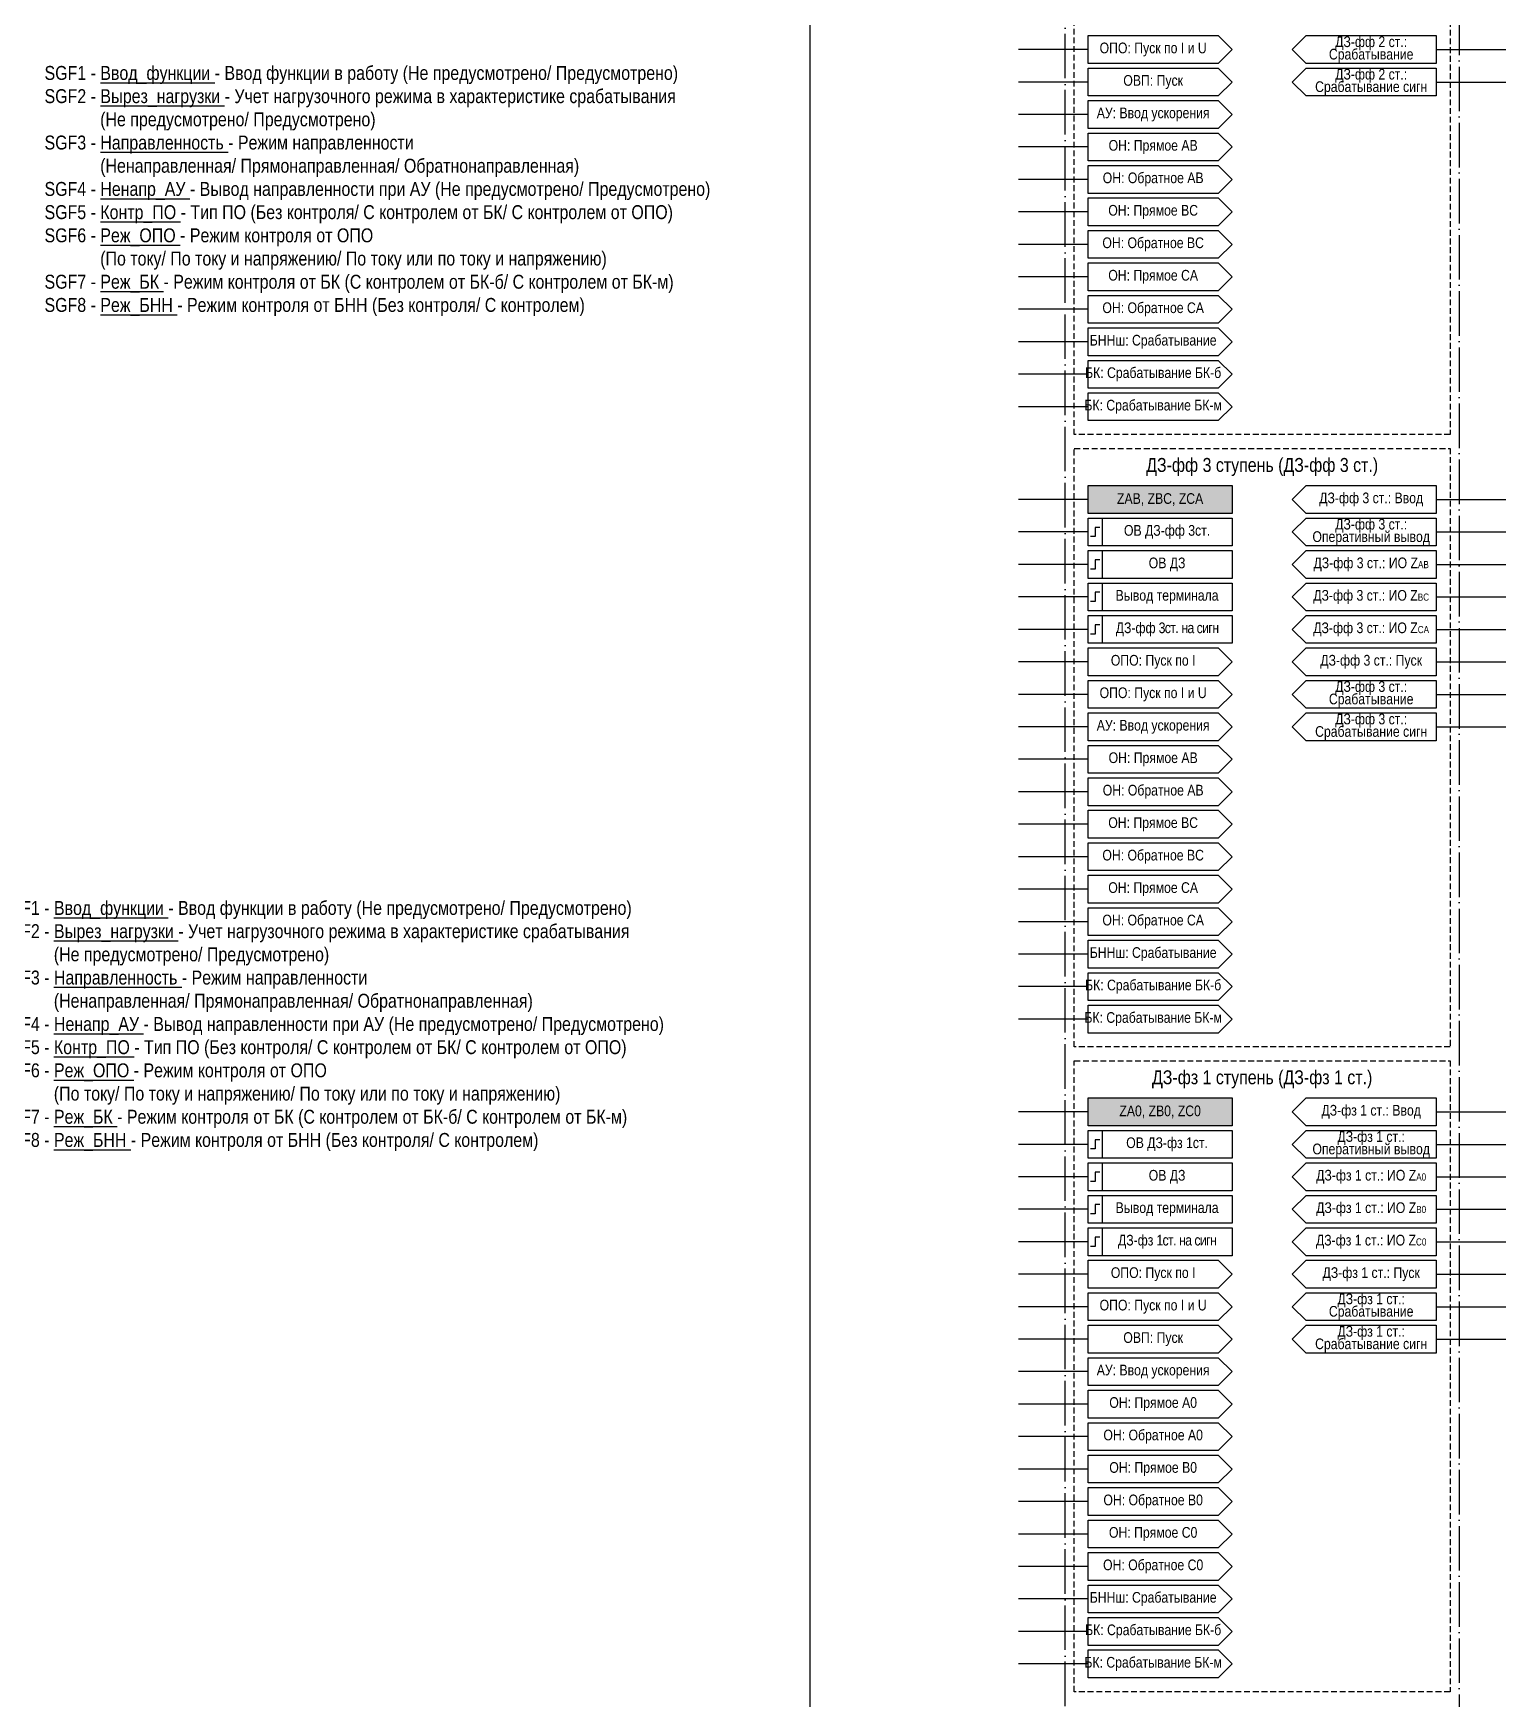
# Model space of a CAD drawing. Header units: millimetres. Extents: x -68 to 4847, y -35 to 2390.
# Drawn here: x 202.6 to 520, y 802.5 to 1161.5 of the extents above; entities that cross this region are included whole.
import ezdxf

# ---------------------------------------------------------------- set-up
doc = ezdxf.new("R2010")
doc.units = ezdxf.units.MM
doc.linetypes.add('ACAD_ISO04W100', pattern=[30, 24, -3, 0, -3])
doc.linetypes.add('штриховая2', pattern=[0.375, 0.25, -0.125])
doc.layers.add('TEXT', color=7, linetype='Continuous', lineweight=25)
doc.styles.add('2.5_Gost_RD', font='ARIALN.TTF', dxfattribs={"height": 2.5})
doc.styles.add('3.5_Gost_RD', font='ARIALN.TTF', dxfattribs={"height": 3.5})

msp = doc.modelspace()

# ---------------------------------------------------------------- hatches: boundary and pattern name
at = {"ltscale": 100, "true_color": 0xf7941d}
h = msp.add_hatch(color=30, dxfattribs=at)
h.dxf.hatch_style = 1
h.paths.add_polyline_path([(430, 1064), (461, 1064), (461, 1058), (430, 1058)])
h = msp.add_hatch(color=30, dxfattribs=at)
h.dxf.hatch_style = 1
h.paths.add_polyline_path([(430, 932), (461, 932), (461, 926), (430, 926)])

# ---------------------------------------------------------------- linework, layer by layer
at = {"ltscale": 100}
for p, q in [((430, 1158), (415, 1158)), ((505, 1158), (520, 1158)), ((430, 1151), (415, 1151)), ((505, 1151), (520, 1151)), ((430, 1144), (415, 1144)), ((430, 1137), (415, 1137)), ((430, 1130), (415, 1130)), ((430, 1123), (415, 1123)), ((430, 1116), (415, 1116)), ((430, 1109), (415, 1109)), ((430, 1102), (415, 1102)), ((430, 1095), (415, 1095)), ((430, 1088), (415, 1088)), ((430, 1081), (415, 1081)), ((430, 1061), (415, 1061)), ((505, 1061), (520, 1061)), ((430, 1054), (415, 1054)), ((505, 1054), (520, 1054)), ((430, 1047), (415, 1047)), ((505, 1047), (520, 1047)), ((430, 1040), (415, 1040)), ((505, 1040), (520, 1040)), ((430, 1033), (415, 1033)), ((505, 1033), (520, 1033)), ((430, 1026), (415, 1026)), ((505, 1026), (520, 1026)), ((430, 1019), (415, 1019)), ((505, 1019), (520, 1019)), ((430, 1012), (415, 1012)), ((505, 1012), (520, 1012)), ((430, 1005), (415, 1005)), ((430, 998), (415, 998)), ((430, 991), (415, 991)), ((430, 984), (415, 984)), ((430, 977), (415, 977)), ((430, 970), (415, 970)), ((430, 963), (415, 963)), ((430, 956), (415, 956)), ((430, 949), (415, 949)), ((430, 929), (415, 929)), ((505, 929), (520, 929)), ((430, 922), (415, 922)), ((505, 922), (520, 922)), ((430, 915), (415, 915)), ((505, 915), (520, 915)), ((430, 908), (415, 908)), ((505, 908), (520, 908)), ((430, 901), (415, 901)), ((505, 901), (520, 901)), ((430, 894), (415, 894)), ((505, 894), (520, 894)), ((430, 887), (415, 887)), ((505, 887), (520, 887)), ((430, 880), (415, 880)), ((505, 880), (520, 880)), ((430, 873), (415, 873)), ((430, 866), (415, 866)), ((430, 859), (415, 859)), ((430, 852), (415, 852)), ((430, 845), (415, 845)), ((430, 838), (415, 838)), ((430, 831), (415, 831)), ((430, 824), (415, 824)), ((430, 817), (415, 817)), ((430, 810), (415, 810))]:
    msp.add_line(p, q, dxfattribs=at)
at = {"color": 3, "ltscale": 100}
msp.add_lwpolyline([(0, 1360), (370, 1360), (370, 0), (0, 0)], close=True, dxfattribs=at)
at = {"color": 251, "linetype": 'ACAD_ISO04W100', "lineweight": 30, "ltscale": 0.4, "true_color": 0x58595b}
msp.add_lwpolyline([(425, 1360), (510, 1360), (510, 329), (425, 329)], close=True, dxfattribs=at)
at = {"linetype": 'штриховая2', "ltscale": 5}
for points in [[(427, 1211), (508, 1211), (508, 1075), (427, 1075)], [(427, 1072), (508, 1072), (508, 943), (427, 943)], [(427, 940), (508, 940), (508, 804), (427, 804)]]:
    msp.add_lwpolyline(points, close=True, dxfattribs=at)
at = {"ltscale": 100}
for points in [[(430, 1161), (458, 1161), (461, 1158), (458, 1155), (430, 1155), (430, 1161)], [(430, 1154), (458, 1154), (461, 1151), (458, 1148), (430, 1148), (430, 1154)], [(430, 1147), (458, 1147), (461, 1144), (458, 1141), (430, 1141), (430, 1147)], [(430, 1140), (458, 1140), (461, 1137), (458, 1134), (430, 1134), (430, 1140)], [(430, 1133), (458, 1133), (461, 1130), (458, 1127), (430, 1127), (430, 1133)], [(430, 1126), (458, 1126), (461, 1123), (458, 1120), (430, 1120), (430, 1126)], [(430, 1119), (458, 1119), (461, 1116), (458, 1113), (430, 1113), (430, 1119)], [(430, 1112), (458, 1112), (461, 1109), (458, 1106), (430, 1106), (430, 1112)], [(430, 1105), (458, 1105), (461, 1102), (458, 1099), (430, 1099), (430, 1105)], [(430, 1098), (458, 1098), (461, 1095), (458, 1092), (430, 1092), (430, 1098)], [(430, 1091), (458, 1091), (461, 1088), (458, 1085), (430, 1085), (430, 1091)], [(430, 1084), (458, 1084), (461, 1081), (458, 1078), (430, 1078), (430, 1084)], [(430, 1029), (458, 1029), (461, 1026), (458, 1023), (430, 1023), (430, 1029)], [(430, 1022), (458, 1022), (461, 1019), (458, 1016), (430, 1016), (430, 1022)], [(430, 1015), (458, 1015), (461, 1012), (458, 1009), (430, 1009), (430, 1015)], [(430, 1008), (458, 1008), (461, 1005), (458, 1002), (430, 1002), (430, 1008)], [(430, 1001), (458, 1001), (461, 998), (458, 995), (430, 995), (430, 1001)], [(430, 994), (458, 994), (461, 991), (458, 988), (430, 988), (430, 994)], [(430, 987), (458, 987), (461, 984), (458, 981), (430, 981), (430, 987)], [(430, 980), (458, 980), (461, 977), (458, 974), (430, 974), (430, 980)], [(430, 973), (458, 973), (461, 970), (458, 967), (430, 967), (430, 973)], [(430, 966), (458, 966), (461, 963), (458, 960), (430, 960), (430, 966)], [(430, 959), (458, 959), (461, 956), (458, 953), (430, 953), (430, 959)], [(430, 952), (458, 952), (461, 949), (458, 946), (430, 946), (430, 952)], [(430, 897), (458, 897), (461, 894), (458, 891), (430, 891), (430, 897)], [(430, 890), (458, 890), (461, 887), (458, 884), (430, 884), (430, 890)], [(430, 883), (458, 883), (461, 880), (458, 877), (430, 877), (430, 883)], [(430, 876), (458, 876), (461, 873), (458, 870), (430, 870), (430, 876)], [(430, 869), (458, 869), (461, 866), (458, 863), (430, 863), (430, 869)], [(430, 862), (458, 862), (461, 859), (458, 856), (430, 856), (430, 862)], [(430, 855), (458, 855), (461, 852), (458, 849), (430, 849), (430, 855)], [(430, 848), (458, 848), (461, 845), (458, 842), (430, 842), (430, 848)], [(430, 841), (458, 841), (461, 838), (458, 835), (430, 835), (430, 841)], [(430, 834), (458, 834), (461, 831), (458, 828), (430, 828), (430, 834)], [(430, 827), (458, 827), (461, 824), (458, 821), (430, 821), (430, 827)], [(430, 820), (458, 820), (461, 817), (458, 814), (430, 814), (430, 820)], [(430, 813), (458, 813), (461, 810), (458, 807), (430, 807), (430, 813)]]:
    msp.add_lwpolyline(points, dxfattribs=at)
for points in [[(505, 1155), (477, 1155), (474, 1158), (477, 1161), (505, 1161)], [(505, 1148), (477, 1148), (474, 1151), (477, 1154), (505, 1154)], [(430, 1064), (461, 1064), (461, 1058), (430, 1058)], [(505, 1058), (477, 1058), (474, 1061), (477, 1064), (505, 1064)], [(430, 1057), (433, 1057), (433, 1051), (430, 1051)], [(430, 1057), (461, 1057), (461, 1051), (430, 1051)], [(477, 1057), (505, 1057), (505, 1051), (477, 1051), (474, 1054)], [(430, 1050), (433, 1050), (433, 1044), (430, 1044)], [(430, 1050), (461, 1050), (461, 1044), (430, 1044)], [(505, 1044), (477, 1044), (474, 1047), (477, 1050), (505, 1050)], [(430, 1043), (433, 1043), (433, 1037), (430, 1037)], [(430, 1043), (461, 1043), (461, 1037), (430, 1037)], [(505, 1037), (477, 1037), (474, 1040), (477, 1043), (505, 1043)], [(430, 1036), (433, 1036), (433, 1030), (430, 1030)], [(430, 1036), (461, 1036), (461, 1030), (430, 1030)], [(505, 1030), (477, 1030), (474, 1033), (477, 1036), (505, 1036)], [(505, 1023), (477, 1023), (474, 1026), (477, 1029), (505, 1029)], [(505, 1016), (477, 1016), (474, 1019), (477, 1022), (505, 1022)], [(505, 1009), (477, 1009), (474, 1012), (477, 1015), (505, 1015)], [(430, 932), (461, 932), (461, 926), (430, 926)], [(505, 926), (477, 926), (474, 929), (477, 932), (505, 932)], [(430, 925), (433, 925), (433, 919), (430, 919)], [(430, 925), (461, 925), (461, 919), (430, 919)], [(477, 925), (505, 925), (505, 919), (477, 919), (474, 922)], [(430, 918), (433, 918), (433, 912), (430, 912)], [(430, 918), (461, 918), (461, 912), (430, 912)], [(505, 912), (477, 912), (474, 915), (477, 918), (505, 918)], [(430, 911), (433, 911), (433, 905), (430, 905)], [(430, 911), (461, 911), (461, 905), (430, 905)], [(505, 905), (477, 905), (474, 908), (477, 911), (505, 911)], [(430, 904), (433, 904), (433, 898), (430, 898)], [(430, 904), (461, 904), (461, 898), (430, 898)], [(505, 898), (477, 898), (474, 901), (477, 904), (505, 904)], [(505, 891), (477, 891), (474, 894), (477, 897), (505, 897)], [(505, 884), (477, 884), (474, 887), (477, 890), (505, 890)], [(505, 877), (477, 877), (474, 880), (477, 883), (505, 883)]]:
    msp.add_lwpolyline(points, close=True, dxfattribs=at)
at = {"lineweight": 30, "ltscale": 100}
for points in [[(432.5, 1055), (431.5, 1055), (431.5, 1053), (430.5, 1053)], [(432.5, 1048), (431.5, 1048), (431.5, 1046), (430.5, 1046)], [(432.5, 1041), (431.5, 1041), (431.5, 1039), (430.5, 1039)], [(432.5, 1034), (431.5, 1034), (431.5, 1032), (430.5, 1032)], [(432.5, 923), (431.5, 923), (431.5, 921), (430.5, 921)], [(432.5, 916), (431.5, 916), (431.5, 914), (430.5, 914)], [(432.5, 909), (431.5, 909), (431.5, 907), (430.5, 907)], [(432.5, 902), (431.5, 902), (431.5, 900), (430.5, 900)]]:
    msp.add_lwpolyline(points, dxfattribs=at)

# ---------------------------------------------------------------- texts
at = {"color": 30, "ltscale": 100, "char_height": 3, "width": 145, "attachment_point": 5, "style": '3.5_Gost_RD'}
for insert in [(277.5, 1127.5), (267.5, 947.5)]:
    msp.add_mtext('\\pxql;SGF1 - {\\LВвод_функции} - Ввод функции в работу (Не предусмотрено/ Предусмотрено)\\PSGF2 - {\\LВырез_нагрузки} - Учет нагрузочного режима в характеристике срабатывания \\P^I(Не предусмотрено/ Предусмотрено)\\PSGF3 - {\\LНаправленность} - Режим направленности \\P^I(Ненаправленная/ Прямонаправленная/ Обратнонаправленная)\\PSGF4 - {\\LНенапр_АУ} - Вывод направленности при АУ (Не предусмотрено/ Предусмотрено)\\PSGF5 - {\\LКонтр_ПО} - Тип ПО (Без контроля/ С контролем от БК/ С контролем от ОПО) \\PSGF6 - {\\LРеж_ОПО} - Режим контроля от ОПО \\P^I(По току/ По току и напряжению/ По току или по току и напряжению)\\PSGF7 - {\\LРеж_БК} - Режим контроля от БК (С контролем от БК-б/ С контролем от БК-м)\\PSGF8 - {\\LРеж_БНН} - Режим контроля от БНН (Без контроля/ С контролем)', dxfattribs=dict(at, insert=insert))
at = {"color": 30, "ltscale": 100, "true_color": 0xf7941d, "char_height": 3, "width": 81, "attachment_point": 5, "style": '3.5_Gost_RD'}
for s, insert in [('ДЗ-фф 3 ступень (ДЗ-фф 3 ст.)', (467.5, 1068)), ('ДЗ-фз 1 ступень (ДЗ-фз 1 ст.)', (467.5, 936))]:
    msp.add_mtext(s, dxfattribs=dict(at, insert=insert))
at = {"layer": 'TEXT', "ltscale": 100, "char_height": 2.3, "attachment_point": 5, "style": '2.5_Gost_RD'}
for s, insert, width in [('\\pxsm0.7;ДЗ-фф 2 ст.: Срабатывание', (491, 1158), 28), ('\\pxsm0.7;ОПО: Пуск по I и U', (444, 1158), 28), ('ОВП: Пуск', (444, 1151), 28), ('\\pxsm0.7;ДЗ-фф 2 ст.: Срабатывание сигн', (491, 1151), 28), ('\\pxsm0.7;АУ: Ввод ускорения', (444, 1144), 28), ('\\pxsm0.7;ОН: Прямое AB', (444, 1137), 28), ('\\pxsm0.7;ОН: Обратное AB', (444, 1130), 28), ('\\pxsm0.7;ОН: Прямое BС', (444, 1123), 28), ('\\pxsm0.7;ОН: Обратное BС', (444, 1116), 28), ('\\pxsm0.7;ОН: Прямое СА', (444, 1109), 28), ('\\pxsm0.7;ОН: Обратное СА', (444, 1102), 28), ('\\pxsm0.7;БННш: Срабатывание', (444, 1095), 28), ('\\pxsm0.7;ZAB, ZBC, ZCA', (445.5, 1061), 31), ('\\pxsm0.7;ДЗ-фф 3 ст.: Ввод', (491, 1061), 28), ('\\pxsm0.7;ОВ ДЗ-фф 3ст.', (447, 1054), 28), ('\\pxsm0.7;ДЗ-фф 3 ст.: Оперативный вывод', (491, 1054), 28), ('\\pxsm0.7;ОВ ДЗ', (447, 1047), 28), ('\\pxsm0.7;ДЗ-фф 3 ст.: ИО Z{\\H0.66667x;АВ}', (491, 1047), 28), ('\\pxsm0.7;Вывод терминала', (447, 1040), 28), ('\\pxsm0.7;ДЗ-фф 3 ст.: ИО Z{\\H0.66667x;BC}', (491, 1040), 28), ('\\pxsm0.7;ДЗ-фф{\\T0.9; 3ст. на сигн}', (447, 1033), 28), ('\\pxsm0.7;ДЗ-фф 3 ст.: ИО Z{\\H0.66667x;CA}', (491, 1033), 28), ('\\pxsm0.7;ОПО: Пуск по I', (444, 1026), 28), ('\\pxsm0.7;ДЗ-фф 3 ст.: Пуск', (491, 1026), 28), ('\\pxsm0.7;ОПО: Пуск по I и U', (444, 1019), 28), ('\\pxsm0.7;ДЗ-фф 3 ст.: Срабатывание', (491, 1019), 28), ('\\pxsm0.7;АУ: Ввод ускорения', (444, 1012), 28), ('\\pxsm0.7;ДЗ-фф 3 ст.: Срабатывание сигн', (491, 1012), 28), ('\\pxsm0.7;ОН: Прямое AB', (444, 1005), 28), ('\\pxsm0.7;ОН: Обратное AB', (444, 998), 28), ('\\pxsm0.7;ОН: Прямое BС', (444, 991), 28), ('\\pxsm0.7;ОН: Обратное BС', (444, 984), 28), ('\\pxsm0.7;ОН: Прямое СА', (444, 977), 28), ('\\pxsm0.7;ОН: Обратное СА', (444, 970), 28), ('\\pxsm0.7;БННш: Срабатывание', (444, 963), 28), ('\\pxsm0.7;ZA0, ZB0, ZC0', (445.5, 929), 31), ('\\pxsm0.7;ДЗ-фз 1 ст.: Ввод', (491, 929), 28), ('\\pxsm0.7;ОВ ДЗ-фз 1ст.', (447, 922), 28), ('\\pxsm0.7;ДЗ-фз 1 ст.: Оперативный вывод', (491, 922), 28), ('\\pxsm0.7;ОВ ДЗ', (447, 915), 28), ('\\pxsm0.7;Вывод терминала', (447, 908), 28), ('\\pxsm0.7;ДЗ-фз{\\T0.9; 1ст. на сигн}', (447, 901), 28), ('\\pxsm0.7;ОПО: Пуск по I', (444, 894), 28), ('\\pxsm0.7;ДЗ-фз 1 ст.: Пуск', (491, 894), 28), ('\\pxsm0.7;ОПО: Пуск по I и U', (444, 887), 28), ('\\pxsm0.7;ДЗ-фз 1 ст.: Срабатывание', (491, 887), 28), ('ОВП: Пуск', (444, 880), 28), ('\\pxsm0.7;ДЗ-фз 1 ст.: Срабатывание сигн', (491, 880), 28), ('\\pxsm0.7;АУ: Ввод ускорения', (444, 873), 28), ('\\pxsm0.7;ОН: Прямое A0', (444, 866), 28), ('\\pxsm0.7,t11;ОН: Обратное A0', (444, 859), 28), ('\\pxsm0.7;ОН: Прямое B0', (444, 852), 28), ('\\pxsm0.7;ОН: Обратное B0', (444, 845), 28), ('\\pxsm0.7;ОН: Прямое С0', (444, 838), 28), ('\\pxsm0.7;ОН: Обратное С0', (444, 831), 28), ('\\pxsm0.7;БННш: Срабатывание', (444, 824), 28)]:
    msp.add_mtext(s, dxfattribs=dict(at, insert=insert, width=width))
at = {"layer": 'TEXT', "color": 3, "ltscale": 100, "char_height": 2.3, "width": 28, "attachment_point": 5, "style": '2.5_Gost_RD'}
for s, insert in [('\\pxsm0.7;БК: Срабатывание БК-б', (444, 1088)), ('\\pxsm0.7;БК: Срабатывание БК-м', (444, 1081)), ('\\pxsm0.7;БК: Срабатывание БК-б', (444, 956)), ('\\pxsm0.7;БК: Срабатывание БК-м', (444, 949)), ('\\pxsm0.7;ДЗ-фз 1 ст.: ИО Z{\\H0.66667x;А0}', (491, 915)), ('\\pxsm0.7;ДЗ-фз 1 ст.: ИО Z{\\H0.66667x;B0}', (491, 908)), ('\\pxsm0.7;ДЗ-фз 1 ст.: ИО Z{\\H0.66667x;C0}', (491, 901)), ('\\pxsm0.7;БК: Срабатывание БК-б', (444, 817)), ('\\pxsm0.7;БК: Срабатывание БК-м', (444, 810))]:
    msp.add_mtext(s, dxfattribs=dict(at, insert=insert))

doc.saveas('drawing.dxf')
